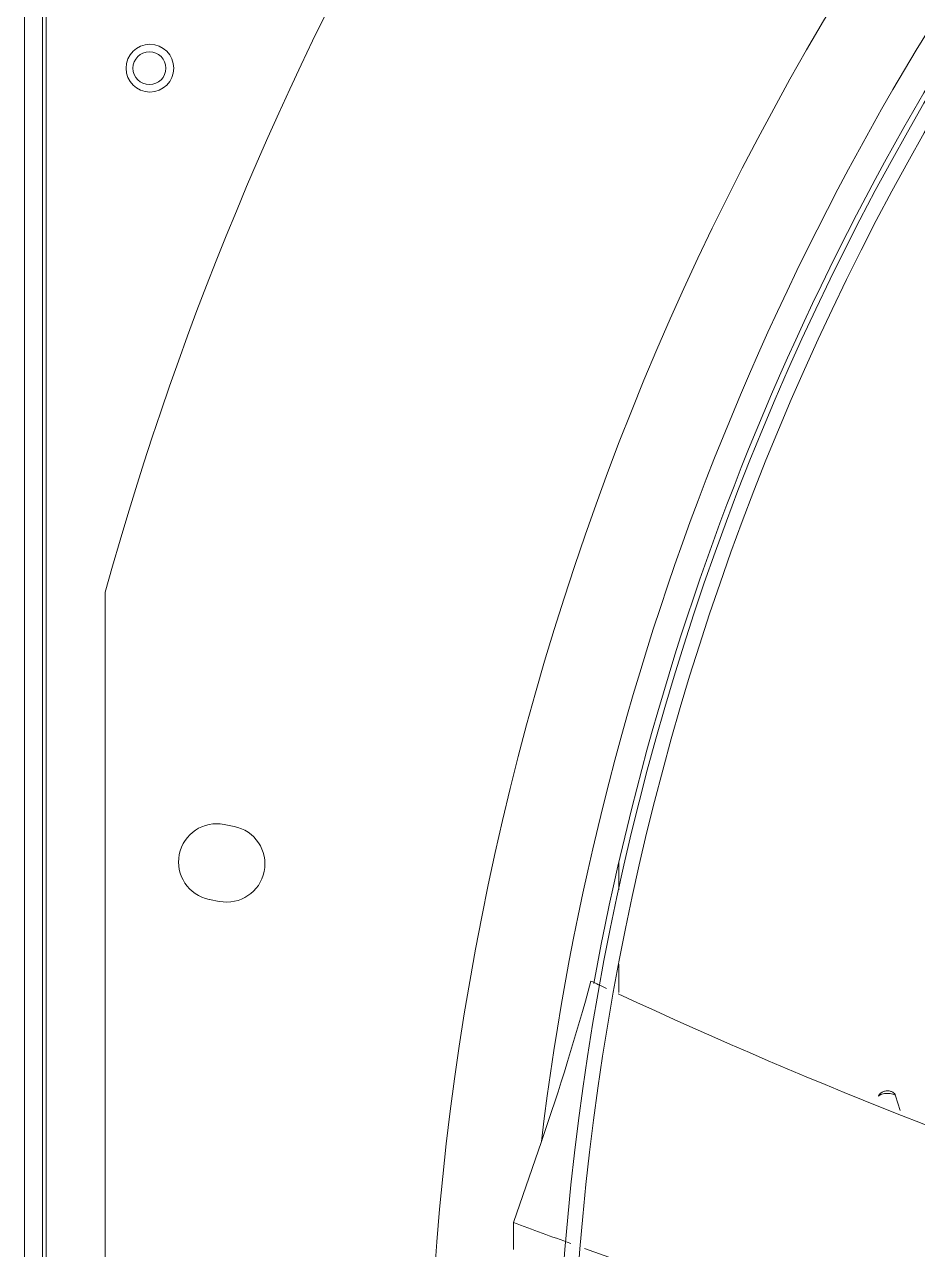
# Model space of a CAD drawing. Header units: millimetres. Extents: x 113490 to 142599, y -20467 to 115.
# Drawn here: x 134324.2 to 134473.8, y -11322.9 to -11117.7 of the extents above; entities that cross this region are included whole.
import ezdxf

# ---------------------------------------------------------------- set-up
doc = ezdxf.new("R2010")
doc.units = ezdxf.units.MM
doc.layers.add('DV3_0', color=7, linetype='Continuous')

msp = doc.modelspace()

# ---------------------------------------------------------------- linework, layer by layer
at = {"layer": 'DV3_0', "color": 7, "linetype": 'Continuous', "lineweight": 20}
msp.add_line((134327.84, -11862.07), (134327.84, -9845.59), dxfattribs=at)
at = {"layer": 'DV3_0', "color": 7, "linetype": 'Continuous', "lineweight": 15}
for p, q in [((134324.24, -11847.85), (134324.24, -9857.26)), ((134327.24, -11847.85), (134327.24, -9857.26)), ((134337.74, -11212.82), (134337.74, -11507.16)), ((134359.35, -11252.04), (134357.68, -11251.71)), ((134423.75, -11262.66), (134423.75, -11258.08)), ((134355.19, -11264.26), (134356.85, -11264.6)), ((134423.75, -11279.88), (134423.75, -11275.14)), ((134470.11, -11297.17), (134470.86, -11299.65)), ((134410.79, -11304.82), (134406.12, -11318.43)), ((134406.12, -11318.43), (134406.11, -11322.94))]:
    msp.add_line(p, q, dxfattribs=at)
for centre, radius in [((134345.24, -11124.99), 4), ((134345.15, -11124.99), 2.75)]:
    msp.add_circle(centre, radius, dxfattribs=at)
for centre, radius, start, end in [((134869.24, -11359.99), 551.5, 105.4775, 164.5225), ((134869.24, -11359.99), 477.5, 136.9802, 223.0198), ((134869.24, -11359.99), 456, 136.2282, 225.3442), ((134869.24, -11359.99), 453.5, 135.9912, 225.5589), ((134869.24, -11359.99), 457, 142.9574, 169.7123), ((134356.43, -11257.99), 6.4, 78.75, 258.75), ((134358.1, -11258.32), 6.4, 258.75, 78.75), ((134025.86, -11171.3), 407.44, 340.8691, 344.8259), ((134791.5, -10489.2), 872.25, 244.72539, 244.91431), ((134791.5, -10489.2), 872.25, 245.05633, 252.29143), ((135067.03, -9514.29), 1921.39, 249.88091, 250.18566), ((135067.03, -9514.29), 1921.39, 250.25788, 253.58726)]:
    msp.add_arc(centre, radius, start, end, dxfattribs=at)
at = {"layer": 'DV3_0', "color": 7, "linetype": 'Continuous', "lineweight": 20}
msp.add_arc((134869.24, -11359.99), 461.75, 142.7915, 173.1384, dxfattribs=at)
at = {"layer": 'DV3_0', "color": 7, "linetype": 'Continuous', "lineweight": 15}
msp.add_open_spline([(134467.24, -11297.22), (134467.25, -11297.19), (134467.28, -11297.13), (134467.33, -11297.04), (134467.39, -11296.96), (134467.46, -11296.88), (134467.54, -11296.8), (134467.65, -11296.71), (134467.79, -11296.61), (134468, -11296.5), (134468.24, -11296.42), (134468.51, -11296.36), (134468.79, -11296.34), (134469.06, -11296.37), (134469.32, -11296.43), (134469.56, -11296.53), (134469.76, -11296.66), (134469.9, -11296.8), (134470, -11296.93), (134470.07, -11297.04), (134470.1, -11297.13), (134470.11, -11297.17)], degree=3, knots=[0, 0, 0, 0, 0.029896, 0.059715, 0.089669, 0.119968, 0.150813, 0.182396, 0.238307, 0.294807, 0.368026, 0.44178, 0.516768, 0.591774, 0.665935, 0.738735, 0.806898, 0.874392, 0.917117, 0.958773, 1, 1, 1, 1], dxfattribs=at)
at = {"layer": 'DV3_0', "color": 7, "linetype": 'Continuous', "lineweight": 20}
msp.add_open_spline([(134467.24, -11297.22), (134467.35, -11297.1), (134467.77, -11296.88), (134468.76, -11296.74), (134469.7, -11296.85), (134470.04, -11297.05), (134470.11, -11297.17)], degree=3, dxfattribs=at)

doc.saveas('drawing.dxf')
